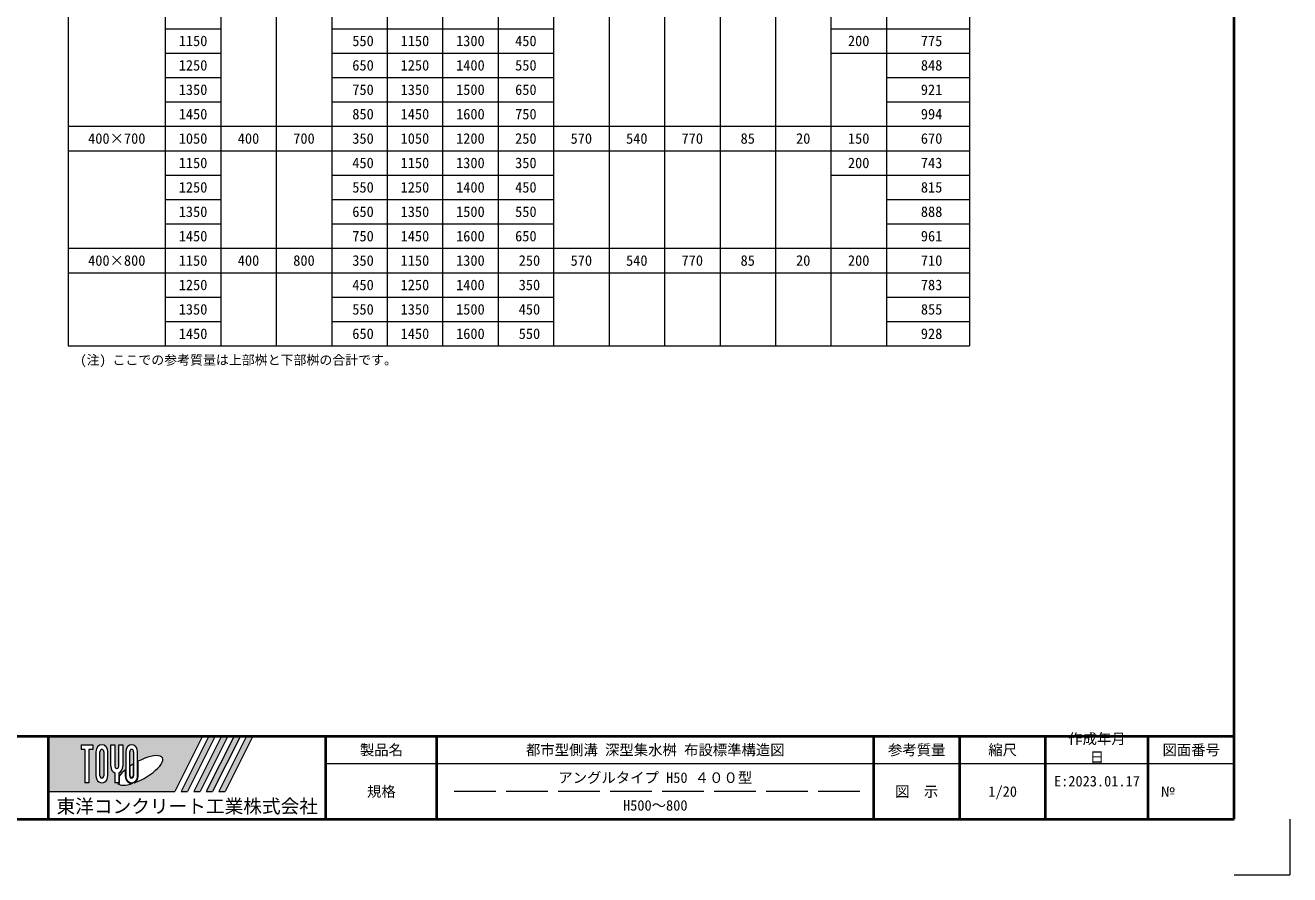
# Model space of a CAD drawing. Units: millimetres at full size; details may follow other scales. Extents: x 87398 to 114821, y -118528 to -105583.
# Drawn here: x 101173 to 105732, y -118528 to -115465 of the extents above; entities that cross this region are included whole.
import ezdxf
from ezdxf.enums import TextEntityAlignment as Align

# ---------------------------------------------------------------- set-up
doc = ezdxf.new("R2010")
doc.units = ezdxf.units.MM
doc.header["$LTSCALE"] = 25
doc.linetypes.add('DASHED', pattern=[7.5, 6, -1.5])
for name, color, linetype, lineweight in [('Defpoints_2', 8, 'Continuous', 0), ('図枠', 7, 'Continuous', 5), ('寸法・材料表', 7, 'Continuous', 13)]:
    doc.layers.add(name, color=color, linetype=linetype, lineweight=lineweight)
doc.styles.add('ＭＳ ゴシック', font='')
doc.styles.get('ＭＳ ゴシック').set_extended_font_data('MS Gothic')

msp = doc.modelspace()

# ---------------------------------------------------------------- hatches: boundary and pattern name
at = {"layer": '図枠'}
h = msp.add_hatch(color=256, dxfattribs=at)
h.paths.add_polyline_path([(101256.7, -118028.12), (101256.7, -118228.12), (101712.01, -118228.12), (101812.01, -118028.12)])
edge = h.paths.add_edge_path(flags=16)
edge.add_ellipse((101586.14, -118151.96), major_axis=(80.81, 45.23), ratio=0.3471473, start_angle=-144.31122, end_angle=72.1899, ccw=False)
edge.add_ellipse((101556.22, -118171.49), major_axis=(0, 27.5), ratio=0.8463542, start_angle=-160.70346, end_angle=-90)
edge.add_line((101579.5, -118171.49), (101579.5, -118119.07))
edge = h.paths.add_edge_path(flags=16)
edge.add_ellipse((101556.22, -118084.76), major_axis=(0, 25.38), ratio=0.8463542, start_angle=-90, end_angle=90, ccw=False)
edge.add_line((101577.7, -118084.76), (101577.7, -118171.49))
edge.add_ellipse((101556.22, -118171.49), major_axis=(0, 25.38), ratio=0.8463542, start_angle=90, end_angle=-90, ccw=False)
edge.add_line((101534.74, -118171.49), (101534.74, -118084.76))
edge = h.paths.add_edge_path(flags=16)
edge.add_line((101563.38, -118084.76), (101563.38, -118171.49))
edge.add_ellipse((101556.22, -118171.49), major_axis=(0, 8.46), ratio=0.8463542, start_angle=90, end_angle=-90, ccw=False)
edge.add_line((101549.06, -118171.49), (101549.06, -118084.76))
edge.add_ellipse((101556.22, -118084.76), major_axis=(0, 8.46), ratio=0.8463542, start_angle=-90, end_angle=90, ccw=False)
edge = h.paths.add_edge_path(flags=16)
edge.add_line((101561.59, -118129.09), (101561.59, -118171.49))
edge.add_ellipse((101556.22, -118171.49), major_axis=(0, 6.35), ratio=0.8463542, start_angle=90, end_angle=-90, ccw=False)
edge.add_line((101550.85, -118171.49), (101550.85, -118136.03))
edge.add_ellipse((101586.14, -118151.96), major_axis=(80.81, 45.23), ratio=0.3471473, start_angle=107.79174, end_angle=126.47132, ccw=False)
edge = h.paths.add_edge_path(flags=16)
edge.add_ellipse((101502.51, -118137.11), major_axis=(0, 25.38), ratio=0.8463542, start_angle=-163.34117, end_angle=-90, ccw=False)
edge.add_line((101509.67, -118161.05), (101509.67, -118196.87))
edge.add_line((101509.67, -118196.87), (101495.35, -118196.87))
edge.add_line((101495.35, -118196.87), (101495.35, -118161.05))
edge.add_ellipse((101502.51, -118137.11), major_axis=(0, 25.38), ratio=0.8463542, start_angle=90, end_angle=163.34117, ccw=False)
edge.add_line((101481.03, -118137.11), (101481.03, -118059.37))
edge.add_line((101481.03, -118059.37), (101495.35, -118059.37))
edge.add_line((101495.35, -118059.37), (101495.35, -118137.11))
edge.add_ellipse((101502.51, -118137.11), major_axis=(0, 8.46), ratio=0.8463542, start_angle=90, end_angle=-90)
edge.add_line((101509.67, -118137.11), (101509.67, -118059.37))
edge.add_line((101509.67, -118059.37), (101523.99, -118059.37))
edge.add_line((101523.99, -118059.37), (101523.99, -118137.11))
edge = h.paths.add_edge_path(flags=16)
edge.add_line((101532.95, -118149.6), (101532.95, -118171.49))
edge.add_ellipse((101556.22, -118171.49), major_axis=(0, 27.5), ratio=0.8463542, start_angle=90, end_angle=-171.54427)
edge.add_ellipse((101586.14, -118151.96), major_axis=(80.81, 45.23), ratio=0.3471473, start_angle=-178.64954, end_angle=-148.29244, ccw=False)
edge.add_line((101506.59, -118198.99), (101511.46, -118198.99))
edge.add_line((101511.46, -118198.99), (101511.46, -118172.17))
edge.add_ellipse((101586.14, -118151.96), major_axis=(80.81, 45.23), ratio=0.3471473, start_angle=148.21912, end_angle=165.90812, ccw=False)
edge = h.paths.add_edge_path(flags=16)
edge.add_ellipse((101448.8, -118084.76), major_axis=(0, 25.38), ratio=0.8463542, start_angle=-90, end_angle=90, ccw=False)
edge.add_line((101470.28, -118084.76), (101470.28, -118171.49))
edge.add_ellipse((101448.8, -118171.49), major_axis=(0, 25.38), ratio=0.8463542, start_angle=90, end_angle=-90, ccw=False)
edge.add_line((101427.31, -118171.49), (101427.31, -118084.76))
edge = h.paths.add_edge_path(flags=16)
edge.add_line((101455.96, -118084.76), (101455.96, -118171.49))
edge.add_ellipse((101448.8, -118171.49), major_axis=(0, 8.46), ratio=0.8463542, start_angle=90, end_angle=-90, ccw=False)
edge.add_line((101441.64, -118171.49), (101441.64, -118084.76))
edge.add_ellipse((101448.8, -118084.76), major_axis=(0, 8.46), ratio=0.8463542, start_angle=-90, end_angle=90, ccw=False)
h.paths.add_polyline_path([(101416.57, -118059.37), (101416.57, -118076.3), (101402.25, -118076.3), (101402.25, -118196.87), (101387.93, -118196.87), (101387.93, -118076.3), (101373.6, -118076.3), (101373.6, -118059.37)], flags=16)
for points in [[(101734.7, -118228.12), (101757.38, -118228.12), (101857.38, -118028.12), (101834.7, -118028.12)], [(101902.76, -118028.12), (101880.07, -118028.12), (101780.07, -118228.12), (101802.76, -118228.12)], [(101948.13, -118028.12), (101925.45, -118028.12), (101825.45, -118228.12), (101848.13, -118228.12)], [(101993.51, -118028.12), (101970.82, -118028.12), (101870.82, -118228.12), (101893.51, -118228.12)]]:
    msp.add_hatch(color=256, dxfattribs=at).paths.add_polyline_path(points)

# ---------------------------------------------------------------- linework, layer by layer
at = {"layer": 'Defpoints_2'}
for p, q in [((104077.55, -115565.24), (104277.55, -115565.24)), ((101327.55, -115917.24), (101677.55, -115917.24)), ((101877.55, -115917.24), (102277.55, -115917.24)), ((103077.55, -115917.24), (104077.55, -115917.24)), ((104077.55, -116005.24), (104277.55, -116005.24)), ((101327.55, -116357.24), (101677.55, -116357.24)), ((101877.55, -116357.24), (102277.55, -116357.24)), ((103077.55, -116357.24), (104277.55, -116357.24))]:
    msp.add_line(p, q, dxfattribs=at)
at = {"layer": 'Defpoints_2', "color": 1, "lineweight": 13}
for p in [(105731.7, -118328.12), (105531.7, -118528.12)]:
    msp.add_line(p, (105731.7, -118528.12), dxfattribs=at)
at = {"layer": '図枠', "lineweight": 40}
for p, q in [((105531.7, -118328.12), (105531.7, -112788.12)), ((97731.7, -118028.12), (105531.7, -118028.12)), ((101256.7, -118328.12), (101256.7, -118028.12)), ((102256.7, -118328.12), (102256.7, -118028.12)), ((102656.7, -118328.12), (102656.7, -118028.12)), ((104231.7, -118328.12), (104231.7, -118028.12)), ((104541.7, -118328.12), (104541.7, -118028.12)), ((104851.7, -118328.12), (104851.7, -118028.12)), ((105221.7, -118328.12), (105221.7, -118028.12)), ((97731.7, -118328.12), (105531.7, -118328.12))]:
    msp.add_line(p, q, dxfattribs=at)
at = {"layer": '図枠'}
for p, q in [((101256.7, -118028.12), (101812.01, -118028.12)), ((101812.01, -118028.12), (101712.01, -118228.12)), ((101834.7, -118028.12), (101734.7, -118228.12)), ((101857.38, -118028.12), (101757.38, -118228.12)), ((101880.07, -118028.12), (101780.07, -118228.12)), ((101902.76, -118028.12), (101802.76, -118228.12)), ((101925.45, -118028.12), (101825.45, -118228.12)), ((101834.7, -118028.12), (101857.38, -118028.12)), ((101948.13, -118028.12), (101848.13, -118228.12)), ((101970.82, -118028.12), (101870.82, -118228.12)), ((101880.07, -118028.12), (101902.76, -118028.12)), ((101993.51, -118028.12), (101893.51, -118228.12)), ((101925.45, -118028.12), (101948.13, -118028.12)), ((101970.82, -118028.12), (101993.51, -118028.12)), ((101373.6, -118059.37), (101373.6, -118076.3)), ((101373.6, -118059.37), (101416.57, -118059.37)), ((101387.93, -118076.3), (101373.6, -118076.3)), ((101387.93, -118076.3), (101387.93, -118196.87)), ((101402.25, -118076.3), (101402.25, -118196.87)), ((101416.57, -118076.3), (101402.25, -118076.3)), ((101416.57, -118059.37), (101416.57, -118076.3)), ((101481.03, -118059.37), (101495.35, -118059.37)), ((101481.03, -118137.11), (101481.03, -118059.37)), ((101495.35, -118059.37), (101495.35, -118137.11)), ((101509.67, -118059.37), (101523.99, -118059.37)), ((101509.67, -118137.11), (101509.67, -118059.37)), ((101523.99, -118059.37), (101523.99, -118137.11)), ((101427.31, -118084.76), (101427.31, -118171.49)), ((101441.64, -118171.49), (101441.64, -118084.76)), ((101455.96, -118084.76), (101455.96, -118171.49)), ((101470.28, -118171.49), (101470.28, -118084.76)), ((101534.74, -118084.76), (101534.74, -118171.49)), ((101549.06, -118171.49), (101549.06, -118084.76)), ((101563.38, -118084.76), (101563.38, -118171.49)), ((101577.7, -118171.49), (101577.7, -118084.76)), ((101579.5, -118171.49), (101579.5, -118119.07)), ((101495.35, -118161.05), (101495.35, -118196.87)), ((101509.67, -118161.05), (101509.67, -118196.87)), ((101532.95, -118149.6), (101532.95, -118171.49)), ((101550.85, -118171.49), (101550.85, -118136.03)), ((101561.59, -118129.09), (101561.59, -118171.49)), ((101402.25, -118196.87), (101387.93, -118196.87)), ((101509.67, -118196.87), (101495.35, -118196.87)), ((101506.59, -118198.99), (101511.46, -118198.99)), ((101511.46, -118172.17), (101511.46, -118198.99)), ((101256.7, -118228.12), (101712.01, -118228.12)), ((101734.7, -118228.12), (101757.38, -118228.12)), ((101780.07, -118228.12), (101802.76, -118228.12)), ((101825.45, -118228.12), (101848.13, -118228.12)), ((101870.82, -118228.12), (101893.51, -118228.12))]:
    msp.add_line(p, q, dxfattribs=at)
at = {"layer": '図枠', "lineweight": 13}
msp.add_line((105531.7, -118128.12), (102256.7, -118128.12), dxfattribs=at)
at = {"layer": '図枠', "linetype": 'DASHED', "lineweight": 9}
msp.add_line((104181.7, -118228.12), (102706.7, -118228.12), dxfattribs=at)
at = {"layer": '図枠'}
for centre, major_axis, ratio, start_param, end_param in [((101448.8, -118084.76), (0, 25.38), 0.846354, 4.712389, 7.8539816), ((101448.8, -118084.76), (0, 8.46), 0.846354, 4.712389, 7.8539816), ((101556.22, -118084.76), (0, 25.38), 0.846354, 4.712389, 7.8539816), ((101556.22, -118084.76), (0, 8.46), 0.846354, 4.712389, 7.8539816), ((101586.14, -118151.96), (80.81, 45.23), 0.347147, 4.2621853, 7.7429163), ((101502.51, -118137.11), (0, 25.38), 0.846354, 1.5707963, 2.8017557), ((101502.51, -118137.11), (0, 8.46), 0.846354, 1.5707963, 4.712389), ((101502.51, -118137.11), (0, 25.38), 0.846354, 3.4814296, 4.712389), ((101586.14, -118151.96), (80.81, 45.23), 0.347147, 2.0815197, 2.5155126), ((101586.14, -118151.96), (80.81, 45.23), 0.347147, 1.6817405, 1.8219833), ((101448.8, -118171.49), (0, 25.38), 0.846354, 1.5707963, 4.712389), ((101448.8, -118171.49), (0, 8.46), 0.846354, 1.5707963, 4.712389), ((101586.14, -118151.96), (80.81, 45.23), 0.347147, 3.2093975, 4.2004451), ((101556.22, -118171.49), (0, 27.5), 0.846354, 1.5707963, 3.3154679), ((101556.22, -118171.49), (0, 25.38), 0.846354, 1.5707963, 4.712389), ((101556.22, -118171.49), (0, 8.46), 0.846354, 1.5707963, 4.712389), ((101556.22, -118171.49), (0, 6.35), 0.846354, 1.5707963, 4.712389), ((101556.22, -118171.49), (0, 27.5), 0.846354, 3.5338438, 4.712389)]:
    msp.add_ellipse(centre, major_axis=major_axis, ratio=ratio, start_param=start_param, end_param=end_param, dxfattribs=at)
at = {"layer": '寸法・材料表'}
for p, q in [((101327.55, -113805.24), (101327.55, -116621.24)), ((101877.55, -113805.24), (101877.55, -116621.24)), ((104277.55, -113805.24), (104277.55, -116621.24)), ((104577.55, -113805.24), (104577.55, -116621.24)), ((101677.55, -113893.24), (101677.55, -116621.24)), ((102077.55, -113893.24), (102077.55, -116621.24)), ((102277.55, -113893.24), (102277.55, -116621.24)), ((102477.55, -113893.24), (102477.55, -116621.24)), ((102677.55, -113893.24), (102677.55, -116621.24)), ((102877.55, -113893.24), (102877.55, -116621.24)), ((103077.55, -113893.24), (103077.55, -116621.24)), ((103277.55, -113893.24), (103277.55, -116621.24)), ((103477.55, -113893.24), (103477.55, -116621.24)), ((103677.55, -113893.24), (103677.55, -116621.24)), ((103877.55, -113893.24), (103877.55, -116621.24)), ((104077.55, -113893.24), (104077.55, -116621.24)), ((101677.55, -115477.24), (101877.55, -115477.24)), ((102277.55, -115477.24), (103077.55, -115477.24)), ((104077.55, -115477.24), (104577.55, -115477.24)), ((101677.55, -115565.24), (101877.55, -115565.24)), ((102277.55, -115565.24), (103077.55, -115565.24)), ((104277.55, -115565.24), (104577.55, -115565.24)), ((101677.55, -115653.24), (101877.55, -115653.24)), ((102277.55, -115653.24), (103077.55, -115653.24)), ((104277.55, -115653.24), (104577.55, -115653.24)), ((101677.55, -115741.24), (101877.55, -115741.24)), ((102277.55, -115741.24), (103077.55, -115741.24)), ((104277.55, -115741.24), (104577.55, -115741.24)), ((101327.55, -115829.24), (104577.55, -115829.24)), ((101677.55, -115917.24), (101877.55, -115917.24)), ((102277.55, -115917.24), (103077.55, -115917.24)), ((104077.55, -115917.24), (104577.55, -115917.24)), ((101677.55, -116005.24), (101877.55, -116005.24)), ((102277.55, -116005.24), (103077.55, -116005.24)), ((104277.55, -116005.24), (104577.55, -116005.24)), ((101677.55, -116093.24), (101877.55, -116093.24)), ((102277.55, -116093.24), (103077.55, -116093.24)), ((104277.55, -116093.24), (104577.55, -116093.24)), ((101677.55, -116181.24), (101877.55, -116181.24)), ((102277.55, -116181.24), (103077.55, -116181.24)), ((104277.55, -116181.24), (104577.55, -116181.24)), ((101327.55, -116269.24), (104577.55, -116269.24)), ((101677.55, -116357.24), (101877.55, -116357.24)), ((102277.55, -116357.24), (103077.55, -116357.24)), ((104277.55, -116357.24), (104577.55, -116357.24)), ((101677.55, -116445.24), (101877.55, -116445.24)), ((102277.55, -116445.24), (103077.55, -116445.24)), ((104277.55, -116445.24), (104577.55, -116445.24)), ((101677.55, -116533.24), (101877.55, -116533.24)), ((102277.55, -116533.24), (103077.55, -116533.24)), ((104277.55, -116533.24), (104577.55, -116533.24)), ((101327.55, -116621.24), (104577.55, -116621.24))]:
    msp.add_line(p, q, dxfattribs=at)

# ---------------------------------------------------------------- texts
at = {"layer": '図枠', "style": 'ＭＳ ゴシック'}
for s, p in [('作成年月', (104933.1, -118018.89)), ('日', (105010.8, -118085.56))]:
    msp.add_text(s, height=37.98, dxfattribs=at).set_placement(p, align=Align.TOP_LEFT)
for s, height, p in [('製品名', 37.98, (102456.7, -118078.12)), ('都市型側溝 深型集水桝 布設標準構造図', 37.98, (103444.2, -118078.12)), ('参考質量', 37.98, (104386.7, -118078.12)), ('縮尺', 37.98, (104696.7, -118078.12)), ('図面番号', 37.98, (105376.7, -118078.12)), ('アングルタイプ H50 ４００型', 37.98, (103444.2, -118178.12)), ('規格', 37.98, (102456.7, -118228.12)), ('図\u3000示', 37.98, (104386.7, -118228.12)), ('1/20', 37.98, (104696.7, -118228.12)), ('E:2023.01.17', 37.98, (105036.7, -118190.74)), ('東洋コンクリート工業株式会社', 49.37, (101756.7, -118281.25)), ('H500～800', 37.98, (103444.2, -118278.12))]:
    msp.add_text(s, height=height, dxfattribs=at).set_placement(p, align=Align.MIDDLE_CENTER)
msp.add_text('№', height=37.98, dxfattribs=at).set_placement((105266.05, -118228.12), align=Align.MIDDLE_LEFT)
at = {"layer": '寸法・材料表', "style": 'ＭＳ ゴシック'}
for s, p in [('1150', (101777.55, -115521.24)), (' 550', (102377.55, -115521.24)), ('1150', (102577.55, -115521.24)), ('1300', (102777.55, -115521.24)), ('450', (102977.55, -115521.24)), ('200', (104177.55, -115521.24)), (' 775', (104427.55, -115521.24)), ('1250', (101777.55, -115609.24)), (' 650', (102377.55, -115609.24)), ('1250', (102577.55, -115609.24)), ('1400', (102777.55, -115609.24)), ('550', (102977.55, -115609.24)), (' 848', (104427.55, -115609.24)), ('1350', (101777.55, -115697.24)), (' 750', (102377.55, -115697.24)), ('1350', (102577.55, -115697.24)), ('1500', (102777.55, -115697.24)), ('650', (102977.55, -115697.24)), (' 921', (104427.55, -115697.24)), ('1450', (101777.55, -115785.24)), (' 850', (102377.55, -115785.24)), ('1450', (102577.55, -115785.24)), ('1600', (102777.55, -115785.24)), ('750', (102977.55, -115785.24)), (' 994', (104427.55, -115785.24)), ('400×700', (101502.55, -115873.24)), ('1050', (101777.55, -115873.24)), ('400', (101977.55, -115873.24)), ('700', (102177.55, -115873.24)), (' 350', (102377.55, -115873.24)), ('1050', (102577.55, -115873.24)), ('1200', (102777.55, -115873.24)), ('250', (102977.55, -115873.24)), ('570', (103177.55, -115873.24)), ('540', (103377.55, -115873.24)), ('770', (103577.55, -115873.24)), ('85', (103777.55, -115873.24)), ('20', (103977.55, -115873.24)), ('150', (104177.55, -115873.24)), (' 670', (104427.55, -115873.24)), ('1150', (101777.55, -115961.24)), (' 450', (102377.55, -115961.24)), ('1150', (102577.55, -115961.24)), ('1300', (102777.55, -115961.24)), ('350', (102977.55, -115961.24)), ('200', (104177.55, -115961.24)), (' 743', (104427.55, -115961.24)), ('1250', (101777.55, -116049.24)), (' 550', (102377.55, -116049.24)), ('1250', (102577.55, -116049.24)), ('1400', (102777.55, -116049.24)), ('450', (102977.55, -116049.24)), (' 815', (104427.55, -116049.24)), ('1350', (101777.55, -116137.24)), (' 650', (102377.55, -116137.24)), ('1350', (102577.55, -116137.24)), ('1500', (102777.55, -116137.24)), ('550', (102977.55, -116137.24)), (' 888', (104427.55, -116137.24)), ('1450', (101777.55, -116225.24)), (' 750', (102377.55, -116225.24)), ('1450', (102577.55, -116225.24)), ('1600', (102777.55, -116225.24)), ('650', (102977.55, -116225.24)), (' 961', (104427.55, -116225.24)), ('400×800', (101502.55, -116313.24)), ('1150', (101777.55, -116313.24)), ('400', (101977.55, -116313.24)), ('800', (102177.55, -116313.24)), (' 350', (102377.55, -116313.24)), ('1150', (102577.55, -116313.24)), ('1300', (102777.55, -116313.24)), (' 250', (102977.55, -116313.24)), ('570', (103177.55, -116313.24)), ('540', (103377.55, -116313.24)), ('770', (103577.55, -116313.24)), ('85', (103777.55, -116313.24)), ('20', (103977.55, -116313.24)), ('200', (104177.55, -116313.24)), (' 710', (104427.55, -116313.24)), ('1250', (101777.55, -116401.24)), (' 450', (102377.55, -116401.24)), ('1250', (102577.55, -116401.24)), ('1400', (102777.55, -116401.24)), (' 350', (102977.55, -116401.24)), (' 783', (104427.55, -116401.24)), ('1350', (101777.55, -116489.24)), (' 550', (102377.55, -116489.24)), ('1350', (102577.55, -116489.24)), ('1500', (102777.55, -116489.24)), (' 450', (102977.55, -116489.24)), (' 855', (104427.55, -116489.24)), ('1450', (101777.55, -116577.24)), (' 650', (102377.55, -116577.24)), ('1450', (102577.55, -116577.24)), ('1600', (102777.55, -116577.24)), (' 550', (102977.55, -116577.24)), (' 928', (104427.55, -116577.24))]:
    msp.add_text(s, height=37.98, dxfattribs=at).set_placement(p, align=Align.MIDDLE_CENTER)
msp.add_text('(注) ここでの参考質量は上部桝と下部桝の合計です。', height=34.18, dxfattribs=at).set_placement((101370.66, -116699.18), align=Align.BOTTOM_LEFT)

doc.saveas('drawing.dxf')
